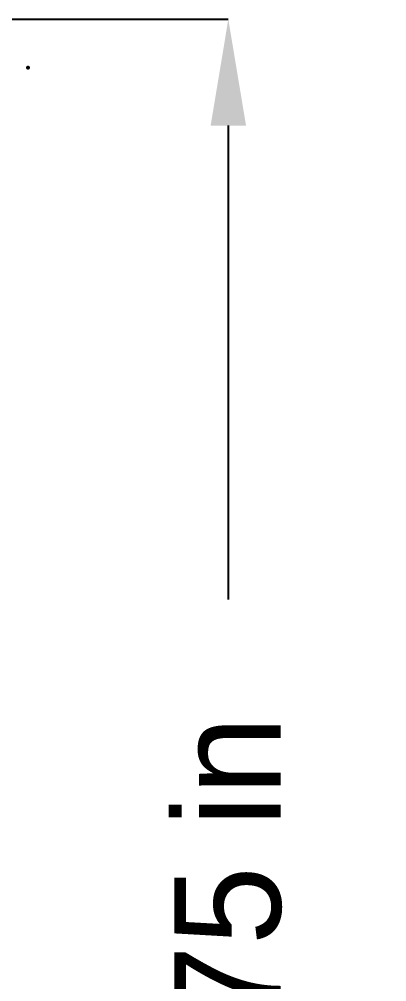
# Model space of a CAD drawing. Header units: inches. Extents: x -0.3 to 42.3, y 0 to 35.9.
# Drawn here: x 35.33 to 42.25, y 17.63 to 35.75 of the extents above; entities that cross this region are included whole.
import ezdxf

# ---------------------------------------------------------------- set-up
doc = ezdxf.new("R2010")
doc.units = ezdxf.units.IN
doc.header["$MEASUREMENT"] = 0
doc.layers.add('2d ConnectionPoints', color=7, linetype='Continuous', lineweight=50)
doc.layers.add('AM_5', color=3, linetype='Continuous', lineweight=25)
doc.dimstyles.get("Standard").update_dxf_attribs({"dimtxt": 0.18, "dimasz": 0.18, "dimexe": 0.18, "dimexo": 0.0625, "dimgap": 0.09, "dimtad": 0, "dimtih": 1, "dimtoh": 1, "dimdec": 4, "dimzin": 0, "dimdsep": 46, "dimtxsty": 'Standard', "dimcen": 0.09, "dimadec": 0, "dimazin": 0, "dimtfac": 1, "dimtdec": 4, "dimtofl": 0, "dimtmove": 0, "dimatfit": 3, "dimfxl": 1, "dimtolj": 1, "dimtzin": 0, "dimarcsym": 0})

# ---------------------------------------------------------------- blocks, each defined once
blk = doc.blocks.new('*D1')
at = {"layer": 'AM_5', "color": 0, "lineweight": -2}
for p, q in [((14.375, 35.75), (39.27, 35.75)), ((39.27, 33.75), (39.27, 24.828)), ((39.27, 2), (39.27, 10.922)), ((3.39, 0), (39.27, 0))]:
    blk.add_line(p, q, dxfattribs=at)
at = {"layer": 'AM_5', "color": 0}
for points in [[(39.603, 33.75), (38.937, 33.75), (39.27, 35.75)], [(38.937, 2), (39.603, 2), (39.27, 0)]]:
    blk.add_solid(points, dxfattribs=at)
at = {"layer": 'Defpoints', "color": 0}
for p in [(14.375, 35.75), (3.39, 0), (39.27, 0)]:
    blk.add_point(p, dxfattribs=at)
at = {"layer": 'AM_5', "color": 0, "insert": (39.27, 17.875), "char_height": 2, "attachment_point": 5, "rotation": 90}
blk.add_mtext('\\A1;35.75 in', dxfattribs=at)

msp = doc.modelspace()

# ---------------------------------------------------------------- linework, layer by layer
at = {"layer": '2d ConnectionPoints'}
msp.add_point((35.5, 34.838), dxfattribs=at)

# ---------------------------------------------------------------- dimensions: what is measured, and where the dimension line sits
at = {"layer": 'AM_5'}
dim = msp.add_linear_dim(base=(39.27, 0), p1=(14.375, 35.75), p2=(3.39, 0), angle=90, text='35.75 in', dimstyle='Standard', override={"dimtxt": 2, "dimasz": 2, "dimexe": 0, "dimexo": 0, "dimgap": 0.6}, dxfattribs=at)
dim.commit()
dim.dimension.update_dxf_attribs({"geometry": '*D1', "text_midpoint": (39.27, 17.875), "dimtype": 160, "text_rotation": 90})

doc.saveas('drawing.dxf')
